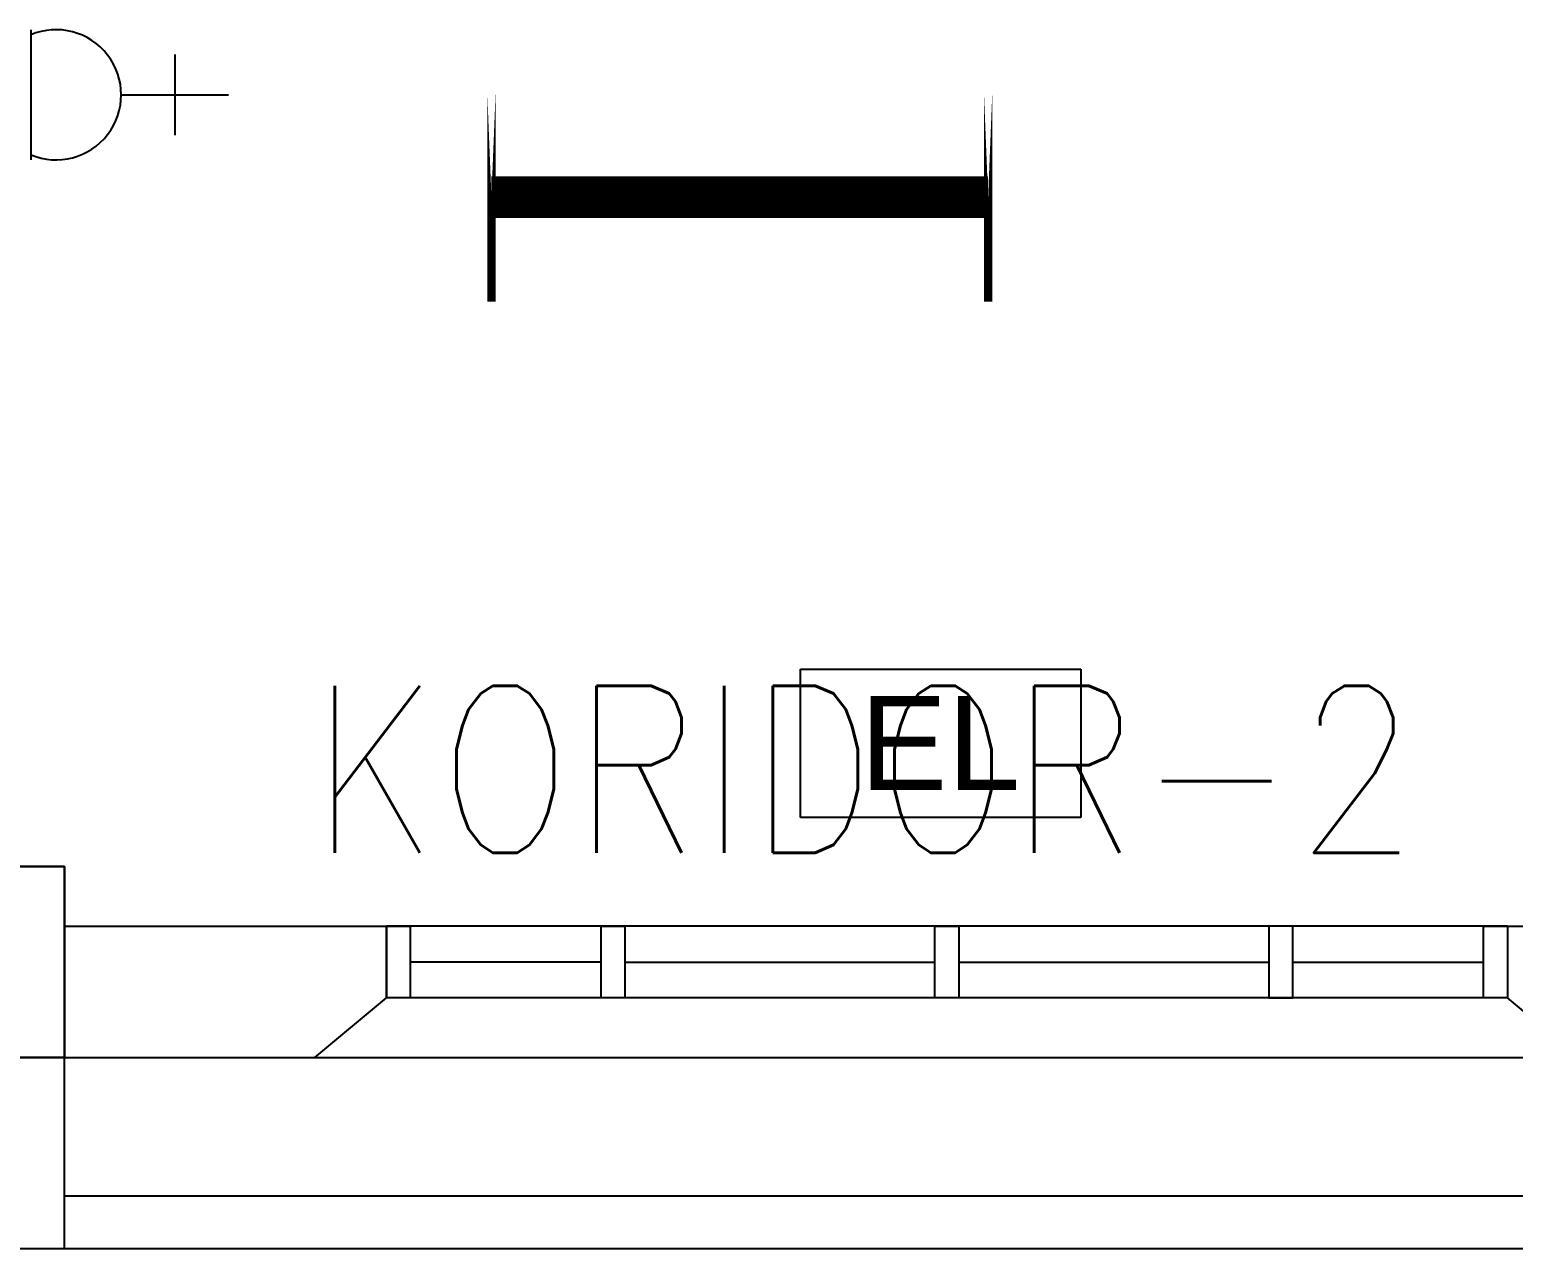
# Model space of a CAD drawing. Header units: inches. Extents: x 16928 to 514628, y -1471 to 241387.
# Drawn here: x 309020 to 312130, y 20631 to 23184 of the extents above; entities that cross this region are included whole.
import ezdxf
from ezdxf.enums import TextEntityAlignment as Align

# ---------------------------------------------------------------- set-up
doc = ezdxf.new("R2010")
doc.units = ezdxf.units.IN
doc.header["$MEASUREMENT"] = 0
doc.layers.add('COLUMN', color=8, linetype='Continuous', lineweight=30)
doc.layers.add('t3', color=8, linetype='Continuous', lineweight=25)
for name, color, linetype in [('ELECT', 6, 'Continuous'), ('FITTING', 8, 'Continuous'), ('LAMPU', 7, 'Continuous'), ('WALL', 1, 'Continuous'), ('WIN', 9, 'Continuous')]:
    doc.layers.add(name, color=color, linetype=linetype)
doc.styles.add('LAILA', font='romans.shx', dxfattribs={"width": 0.85})
doc.styles.add('SANSSERIF', font='SAS_____.pfb', dxfattribs={"width": 0.7, "height": 700})

# ---------------------------------------------------------------- blocks, each defined once
blk = doc.blocks.new('emergency light R')
at = {"layer": 'LAMPU', "color": 6, "linetype": 'Continuous'}
for p, q in [((0, 4.9), (0, 247.7)), ((0, 247.7), (459.3, 247.7)), ((459.3, 247.7), (459.3, 4.9)), ((459.3, 4.9), (0, 4.9))]:
    blk.add_line(p, q, dxfattribs=at)
at = {"layer": 'LAMPU', "color": 6, "linetype": 'Continuous', "style": 'SANSSERIF'}
blk.add_text('EL', height=153.77, dxfattribs=at).set_placement((97, 50))

msp = doc.modelspace()

# ---------------------------------------------------------------- linework, layer by layer
at = {"layer": 'COLUMN'}
msp.add_lwpolyline([(308792.5, 21430.5), (309092.5, 21430.5), (309092.5, 21030.5), (308792.5, 21030.5)], close=True, dxfattribs=at)
at = {"layer": 'ELECT', "color": 6}
for p, q in [((309021.7, 23184.4), (309021.7, 22911.6)), ((309323.9, 23132.4), (309323.9, 22963.6)), ((309211.4, 23048), (309436.4, 23048))]:
    msp.add_line(p, q, dxfattribs=at)
msp.add_arc((309075, 23048), 136.4, 246.9763, 113.0237, dxfattribs=at)
at = {"layer": 'FITTING', "color": 3, "const_width": 17.4}
for points in [[(309987.6, 23052.1), (309987.6, 22614.6)], [(311028.9, 23052.1), (311028.9, 22614.6)]]:
    msp.add_lwpolyline(points, close=True, dxfattribs=at)
at = {"layer": 'FITTING', "color": 3, "const_width": 86.8}
msp.add_lwpolyline([(309987.6, 22833.4), (311028.9, 22833.4)], dxfattribs=at)
at = {"layer": 'WALL'}
for p, q in [((309092.5, 21305.5), (309767.5, 21305.5)), ((309767.5, 21305.5), (309767.5, 21155.5)), ((312117.5, 21305.5), (312792.5, 21305.5)), ((312117.5, 21305.5), (312117.5, 21155.5)), ((309617.5, 21030.5), (309767.5, 21155.5)), ((312267.5, 21030.5), (312117.5, 21155.5)), ((309092.5, 21030.5), (309617.5, 21030.5)), ((309092.5, 20630.5), (309092.5, 21030.5)), ((307892.5, 20630.5), (309092.5, 20630.5))]:
    msp.add_line(p, q, dxfattribs=at)
at = {"layer": 'WIN'}
for p, q in [((312117.5, 21305.5), (309767.5, 21305.5)), ((310217.5, 21230.5), (309817.5, 21230.5)), ((310267.5, 21230.5), (310917.5, 21230.5)), ((310967.5, 21230.5), (311617.5, 21230.5)), ((311667.5, 21230.5), (312067.5, 21230.5)), ((312117.5, 21155.5), (309767.5, 21155.5)), ((309617.5, 21030.5), (312267.5, 21030.5)), ((309092.5, 20740.5), (312792.5, 20740.5)), ((309092.5, 20630.5), (312792.5, 20630.5))]:
    msp.add_line(p, q, dxfattribs=at)
for points in [[(309817.5, 21155.5), (309767.5, 21155.5), (309767.5, 21305.5), (309817.5, 21305.5)], [(310267.5, 21155.5), (310217.5, 21155.5), (310217.5, 21305.5), (310267.5, 21305.5)], [(310967.5, 21155.5), (310917.5, 21155.5), (310917.5, 21305.5), (310967.5, 21305.5)], [(311617.5, 21155.5), (311667.5, 21155.5), (311667.5, 21305.5), (311617.5, 21305.5)], [(312117.5, 21155.5), (312067.5, 21155.5), (312067.5, 21305.5), (312117.5, 21305.5)]]:
    msp.add_lwpolyline(points, close=True, dxfattribs=at)

# ---------------------------------------------------------------- block references
at = {"layer": 'LAMPU', "color": 8, "xscale": 1.27951153594687, "yscale": 1.27951153594687, "zscale": 1.27951153594687}
msp.add_blockref('emergency light R', (310635.9, 21527.2), dxfattribs=at)

# ---------------------------------------------------------------- texts
at = {"layer": 't3', "style": 'LAILA', "width": 0.85}
msp.add_text('KORIDOR-2', height=350, dxfattribs=at).set_placement((309608.3, 21809.6), align=Align.TOP_LEFT)

doc.saveas('drawing.dxf')
